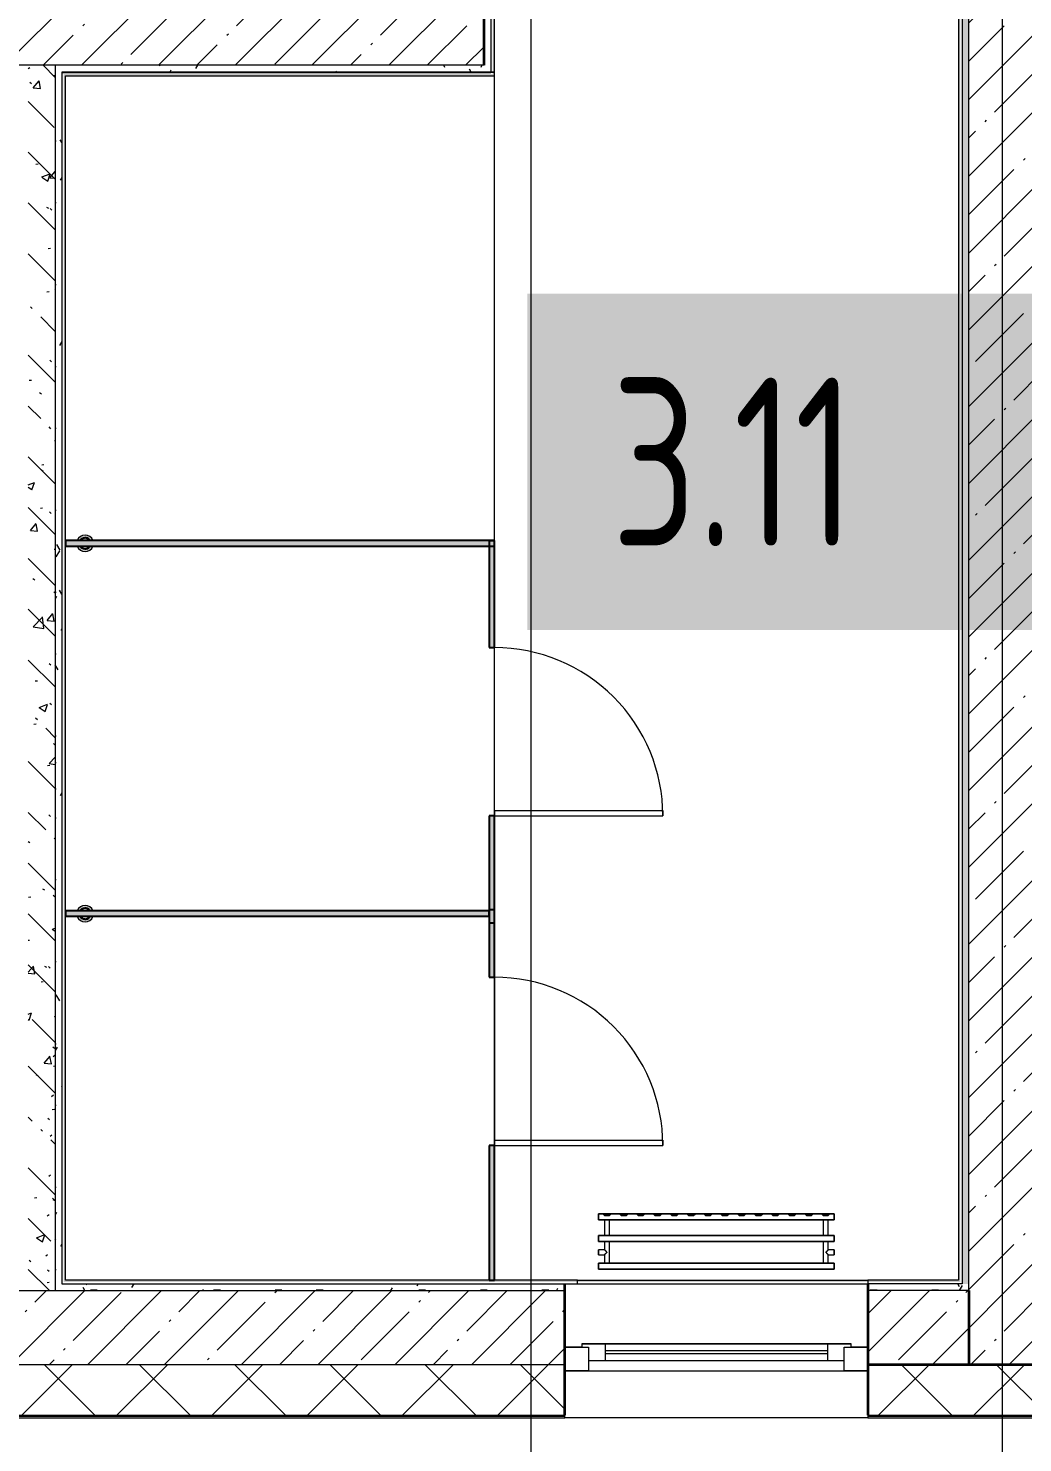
# Model space of a CAD drawing. Header units: millimetres. Extents: x 3914 to 443608, y -156176 to 78197.
# Drawn here: x 384486 to 387440, y -146308 to -142107 of the extents above; entities that cross this region are included whole.
import ezdxf

# ---------------------------------------------------------------- set-up
doc = ezdxf.new("R2010")
doc.units = ezdxf.units.MM
doc.layers.add('A-AREA-PATT-3', color=7, linetype='Continuous', lineweight=5, true_color=0xe6fae8, transparency=1)
for name, color, linetype, lineweight in [('A-DOOR-1', 7, 'Continuous', 5), ('A-FLOR', 7, 'Continuous', 9), ('A-GENM', 7, 'Continuous', 9), ('A-GENM-1', 7, 'Continuous', 25), ('A-GLAZ', 7, 'Continuous', 9), ('A-GLAZ-1', 7, 'Continuous', 5), ('A-WALL', 7, 'Continuous', 5), ('A-WALL-1', 7, 'Continuous', 35), ('I-WALL', 7, 'Continuous', 5), ('Оси', 7, 'Continuous', 9)]:
    doc.layers.add(name, color=color, linetype=linetype, lineweight=lineweight)
doc.layers.add('A-WALL-FNSH-1', color=9, linetype='Continuous', lineweight=5, true_color=0x808080)
doc.layers.add('M-EQPM-1', color=7, linetype='Continuous', lineweight=9, true_color=0xb2b2b2)
doc.styles.add('СПДС', font='ГОСТ тип А.ttf', dxfattribs={"width": 0.9})
pattern_1 = [(45, (315419.7, -145976.68), (-114.04925, 114.04925), []), (45, (315533.75, -145976.68), (-114.04925, 114.04925), [201.612, -40.322, 6.706, -33.617])]
pattern_2 = [(0, (315419.7, -145976.68), (243.84, 60.96), [20.117, -162.763, 20.117, -162.763, -975.36]), (0, (315419.7, -145976.68), (243.84, 60.96), [-365.76, 20.117, -345.643, 20.117, -162.763, -426.72]), (0, (315419.7, -145976.68), (243.84, 60.96), [-914.4, 20.117, -101.803, 20.117, -284.683]), (120, (315511.14, -145946.2), (-174.71291, 180.691634), [20.117, -162.763, 20.117, -162.763, -975.36]), (120, (315511.14, -145946.2), (-174.71291, 180.691634), [-365.76, 20.117, -345.643, 20.117, -162.763, -426.72]), (120, (315511.14, -145946.2), (-174.71291, 180.691634), [-914.4, 20.117, -101.803, 20.117, -284.683]), (240, (315541.62, -145824.28), (-69.12709, -241.651634), [20.117, -162.763, 20.117, -162.763, -975.36]), (240, (315541.62, -145824.28), (-69.12709, -241.651634), [-365.76, 20.117, -345.643, 20.117, -162.763, -426.72]), (240, (315541.62, -145824.28), (-69.12709, -241.651634), [-914.4, 20.117, -101.803, 20.117, -284.683])]

# ---------------------------------------------------------------- blocks, each defined once
blk = doc.blocks.new('120_Окно_СКБ_1Ст - 120_Окно_СКБ_1Ст 900х2500_h_-V538-Объем проектирования 3 этажа')
at = {"layer": 'A-GLAZ'}
for p, q in [((-450, -127), (-450, -57)), ((-450, -57), (-380, -57)), ((-380, -57), (-380, -127)), ((380, -127), (380, -57)), ((380, -57), (450, -57)), ((450, -57), (450, -127)), ((380, -87), (-380, -87)), ((-380, -87), (-380, -127)), ((-330, -137), (-330, -87)), ((330, -137), (330, -87)), ((380, -127), (380, -87)), ((-380, -127), (-450, -127)), ((-380, -127), (-400, -127)), ((-400, -127), (-400, -137)), ((-400, -137), (400, -137)), ((400, -137), (-400, -137)), ((450, -127), (380, -127)), ((400, -127), (380, -127)), ((400, -137), (400, -127))]:
    blk.add_line(p, q, dxfattribs=at)
at = {"layer": 'A-GLAZ-1'}
for p, q in [((450, -57), (-450, -57)), ((-330, -107), (330, -107)), ((330, -117), (-330, -117)), ((-450, -127), (-400, -127)), ((400, -127), (450, -127))]:
    blk.add_line(p, q, dxfattribs=at)
blk = doc.blocks.new('radiator_prado_classic_z_tip_30_po exemplyaru - Classic Z Тип 30-500-V668-Объем проектирования 3 этажа')
at = {"layer": 'M-EQPM-1'}
for p, q in [((0, 228), (0, 210)), ((700, 228), (0, 228)), ((0, 210), (0, 228)), ((0, 228), (12.5, 228)), ((12.5, 228), (37.5, 228)), ((37.5, 228), (12.5, 228)), ((12.5, 228), (37.5, 228)), ((12.5, 228), (17.5, 223)), ((12.5, 228), (17.5, 223)), ((32.5, 223), (17.5, 223)), ((17.5, 223), (32.5, 223)), ((32.5, 223), (37.5, 228)), ((37.5, 228), (32.5, 223)), ((37.5, 228), (62.5, 228)), ((62.5, 228), (87.5, 228)), ((87.5, 228), (62.5, 228)), ((62.5, 228), (87.5, 228)), ((62.5, 228), (67.5, 223)), ((62.5, 228), (67.5, 223)), ((82.5, 223), (67.5, 223)), ((67.5, 223), (82.5, 223)), ((82.5, 223), (87.5, 228)), ((87.5, 228), (82.5, 223)), ((87.5, 228), (112.5, 228)), ((112.5, 228), (137.5, 228)), ((137.5, 228), (112.5, 228)), ((112.5, 228), (137.5, 228)), ((112.5, 228), (117.5, 223)), ((112.5, 228), (117.5, 223)), ((132.5, 223), (117.5, 223)), ((117.5, 223), (132.5, 223)), ((132.5, 223), (137.5, 228)), ((137.5, 228), (132.5, 223)), ((137.5, 228), (162.5, 228)), ((162.5, 228), (187.5, 228)), ((187.5, 228), (162.5, 228)), ((162.5, 228), (187.5, 228)), ((162.5, 228), (167.5, 223)), ((162.5, 228), (167.5, 223)), ((182.5, 223), (167.5, 223)), ((167.5, 223), (182.5, 223)), ((182.5, 223), (187.5, 228)), ((187.5, 228), (182.5, 223)), ((187.5, 228), (212.5, 228)), ((212.5, 228), (237.5, 228)), ((237.5, 228), (212.5, 228)), ((212.5, 228), (237.5, 228)), ((212.5, 228), (217.5, 223)), ((212.5, 228), (217.5, 223)), ((232.5, 223), (217.5, 223)), ((217.5, 223), (232.5, 223)), ((232.5, 223), (237.5, 228)), ((237.5, 228), (232.5, 223)), ((237.5, 228), (262.5, 228)), ((262.5, 228), (287.5, 228)), ((287.5, 228), (262.5, 228)), ((262.5, 228), (287.5, 228)), ((262.5, 228), (267.5, 223)), ((262.5, 228), (267.5, 223)), ((282.5, 223), (267.5, 223)), ((267.5, 223), (282.5, 223)), ((282.5, 223), (287.5, 228)), ((287.5, 228), (282.5, 223)), ((287.5, 228), (312.5, 228)), ((312.5, 228), (337.5, 228)), ((337.5, 228), (312.5, 228)), ((312.5, 228), (337.5, 228)), ((312.5, 228), (317.5, 223)), ((312.5, 228), (317.5, 223)), ((332.5, 223), (317.5, 223)), ((317.5, 223), (332.5, 223)), ((332.5, 223), (337.5, 228)), ((337.5, 228), (332.5, 223)), ((337.5, 228), (362.5, 228)), ((362.5, 228), (387.5, 228)), ((387.5, 228), (362.5, 228)), ((362.5, 228), (387.5, 228)), ((362.5, 228), (367.5, 223)), ((362.5, 228), (367.5, 223)), ((382.5, 223), (367.5, 223)), ((367.5, 223), (382.5, 223)), ((382.5, 223), (387.5, 228)), ((387.5, 228), (382.5, 223)), ((387.5, 228), (412.5, 228)), ((412.5, 228), (437.5, 228)), ((437.5, 228), (412.5, 228)), ((412.5, 228), (437.5, 228)), ((412.5, 228), (417.5, 223)), ((412.5, 228), (417.5, 223)), ((432.5, 223), (417.5, 223)), ((417.5, 223), (432.5, 223)), ((432.5, 223), (437.5, 228)), ((437.5, 228), (432.5, 223)), ((437.5, 228), (462.5, 228)), ((462.5, 228), (487.5, 228)), ((487.5, 228), (462.5, 228)), ((462.5, 228), (487.5, 228)), ((462.5, 228), (467.5, 223)), ((462.5, 228), (467.5, 223)), ((482.5, 223), (467.5, 223)), ((467.5, 223), (482.5, 223)), ((482.5, 223), (487.5, 228)), ((487.5, 228), (482.5, 223)), ((487.5, 228), (512.5, 228)), ((512.5, 228), (537.5, 228)), ((537.5, 228), (512.5, 228)), ((512.5, 228), (537.5, 228)), ((512.5, 228), (517.5, 223)), ((512.5, 228), (517.5, 223)), ((532.5, 223), (517.5, 223)), ((517.5, 223), (532.5, 223)), ((532.5, 223), (537.5, 228)), ((537.5, 228), (532.5, 223)), ((537.5, 228), (562.5, 228)), ((562.5, 228), (587.5, 228)), ((587.5, 228), (562.5, 228)), ((562.5, 228), (587.5, 228)), ((562.5, 228), (567.5, 223)), ((562.5, 228), (567.5, 223)), ((582.5, 223), (567.5, 223)), ((567.5, 223), (582.5, 223)), ((582.5, 223), (587.5, 228)), ((587.5, 228), (582.5, 223)), ((587.5, 228), (612.5, 228)), ((612.5, 228), (637.5, 228)), ((637.5, 228), (612.5, 228)), ((612.5, 228), (637.5, 228)), ((612.5, 228), (617.5, 223)), ((617.5, 223), (612.5, 228)), ((632.5, 223), (617.5, 223)), ((617.5, 223), (632.5, 223)), ((632.5, 223), (637.5, 228)), ((637.5, 228), (632.5, 223)), ((637.5, 228), (662.5, 228)), ((687.5, 228), (662.5, 228)), ((662.5, 228), (687.5, 228)), ((662.5, 228), (667.5, 223)), ((662.5, 228), (667.5, 223)), ((663.5, 228), (687.5, 228)), ((682.5, 223), (667.5, 223)), ((667.5, 223), (682.5, 223)), ((682.5, 223), (687.5, 228)), ((687.5, 228), (682.5, 223)), ((687.5, 228), (700, 228)), ((700, 210), (700, 228)), ((700, 228), (700, 210)), ((0, 210), (700, 210)), ((17.8, 210), (0, 210)), ((17.5, 210), (17.5, 164)), ((17.5, 210), (17.5, 164)), ((17.8, 210), (17.5, 210)), ((17.5, 210), (17.8, 210)), ((17.8, 210), (17.5, 210)), ((17.5, 210), (17.8, 210)), ((25, 210), (17.8, 210)), ((17.8, 210), (32.2, 210)), ((32.2, 210), (17.8, 210)), ((17.8, 210), (18.5, 210)), ((18.5, 210), (19.7, 210)), ((19.7, 210), (21.2, 210)), ((21.2, 210), (23.1, 210)), ((23.1, 210), (25, 210)), ((26.9, 210), (25, 210)), ((25, 210), (26.9, 210)), ((28.7, 210), (26.9, 210)), ((26.9, 210), (28.7, 210)), ((32.2, 210), (28.7, 210)), ((28.7, 210), (30.3, 210)), ((30.3, 210), (31.5, 210)), ((31.5, 210), (32.2, 210)), ((32.5, 210), (32.2, 210)), ((32.2, 210), (32.5, 210)), ((32.5, 210), (32.2, 210)), ((32.2, 210), (32.5, 210)), ((667.8, 210), (32.2, 210)), ((32.5, 164), (32.5, 210)), ((32.5, 164), (32.5, 210)), ((667.5, 210), (667.5, 164)), ((667.5, 210), (667.5, 164)), ((667.8, 210), (667.5, 210)), ((667.5, 210), (667.8, 210)), ((667.8, 210), (667.5, 210)), ((667.5, 210), (667.8, 210)), ((682.2, 210), (667.8, 210)), ((667.8, 210), (675, 210)), ((668.5, 210), (667.8, 210)), ((667.8, 210), (682.2, 210)), ((671.2, 210), (668.5, 210)), ((675, 210), (671.2, 210)), ((675, 210), (682.5, 210)), ((678.7, 210), (675, 210)), ((680.3, 210), (678.7, 210)), ((681.5, 210), (680.3, 210)), ((682.2, 210), (681.5, 210)), ((682.5, 210), (682.2, 210)), ((682.5, 210), (682.2, 210)), ((682.2, 210), (682.5, 210)), ((700, 210), (682.2, 210)), ((682.5, 164), (682.5, 210)), ((682.5, 164), (682.5, 210)), ((700, 164), (0, 164)), ((0, 164), (0, 146)), ((0, 146), (0, 164)), ((0, 164), (17.8, 164)), ((0, 146), (700, 146)), ((18.5, 146), (0, 146)), ((17.8, 164), (17.5, 164)), ((17.5, 164), (17.8, 164)), ((17.8, 164), (17.5, 164)), ((17.5, 164), (26.9, 164)), ((17.5, 146), (17.5, 121.5)), ((17.5, 146), (17.5, 121.5)), ((17.5, 146), (18.5, 146)), ((18.5, 146), (17.5, 146)), ((17.5, 146), (17.8, 146)), ((25, 146), (17.5, 146)), ((18.5, 164), (17.8, 164)), ((17.8, 164), (32.2, 164)), ((32.2, 164), (17.8, 164)), ((17.8, 146), (18.5, 146)), ((21.2, 164), (18.5, 164)), ((18.5, 146), (19.7, 146)), ((32.2, 146), (18.5, 146)), ((18.5, 146), (32.2, 146)), ((19.7, 146), (23.1, 146)), ((32.2, 164), (21.2, 164)), ((23.1, 146), (26.9, 146)), ((32.5, 146), (25, 146)), ((26.9, 164), (32.5, 164)), ((26.9, 146), (28.7, 146)), ((28.7, 146), (31.5, 146)), ((31.5, 146), (32.2, 146)), ((32.5, 164), (32.2, 164)), ((32.2, 164), (32.5, 164)), ((32.5, 164), (32.2, 164)), ((32.2, 164), (667.8, 164)), ((32.2, 146), (32.5, 146)), ((32.5, 146), (32.2, 146)), ((32.2, 146), (32.5, 146)), ((667.8, 146), (32.2, 146)), ((32.5, 82), (32.5, 146)), ((32.5, 82), (32.5, 146)), ((667.8, 164), (667.5, 164)), ((667.5, 164), (680.3, 164)), ((667.8, 164), (667.5, 164)), ((667.5, 164), (667.8, 164)), ((667.5, 146), (667.5, 82)), ((667.5, 146), (667.5, 82)), ((667.5, 146), (667.8, 146)), ((680.3, 146), (667.5, 146)), ((667.5, 146), (667.8, 146)), ((667.8, 146), (667.5, 146)), ((682.2, 164), (667.8, 164)), ((671.2, 164), (667.8, 164)), ((667.8, 164), (682.2, 164)), ((667.8, 146), (681.5, 146)), ((667.8, 146), (668.5, 146)), ((681.5, 146), (667.8, 146)), ((668.5, 146), (669.7, 146)), ((669.7, 146), (673.1, 146)), ((675, 164), (671.2, 164)), ((673.1, 146), (675, 146)), ((678.7, 164), (675, 164)), ((675, 146), (676.9, 146)), ((676.9, 146), (678.7, 146)), ((681.5, 164), (678.7, 164)), ((678.7, 146), (681.5, 146)), ((680.3, 164), (682.2, 164)), ((682.5, 146), (680.3, 146)), ((682.2, 164), (681.5, 164)), ((681.5, 146), (682.5, 146)), ((681.5, 146), (682.2, 146)), ((682.5, 146), (681.5, 146)), ((700, 146), (681.5, 146)), ((682.5, 164), (682.2, 164)), ((682.2, 164), (682.5, 164)), ((682.5, 164), (682.2, 164)), ((682.2, 164), (682.5, 164)), ((682.2, 164), (700, 164)), ((682.2, 146), (682.5, 146)), ((682.5, 121.5), (682.5, 146)), ((682.5, 121.5), (682.5, 146)), ((700, 146), (700, 164)), ((700, 164), (700, 146)), ((17.5, 121.5), (0, 121.5)), ((17.5, 121.5), (0, 121.5)), ((0, 121.5), (0, 120.5)), ((0, 106.5), (0, 121.5)), ((0, 120.5), (0, 119.3)), ((0, 120.5), (0, 119.3)), ((0, 115.9), (0, 120.5)), ((0, 120.5), (0, 120.5)), ((0, 119.3), (0, 117.7)), ((0, 119.3), (0, 117.7)), ((0, 117.7), (0, 114)), ((0, 117.7), (0, 115.9)), ((0, 115.9), (0, 114)), ((0, 114), (0, 115.9)), ((0, 114), (0, 112.1)), ((0, 114), (0, 110.2)), ((0, 107.5), (0, 114)), ((0, 112.1), (0, 110.2)), ((0, 110.2), (0, 108.7)), ((0, 110.2), (0, 108.7)), ((0, 108.7), (0, 107.5)), ((0, 108.7), (0, 107.5)), ((0, 107.5), (0, 106.5)), ((0, 107.5), (0, 107.5)), ((0, 106.5), (17.5, 106.5)), ((0, 106.5), (17.5, 106.5)), ((17.5, 106.5), (17.5, 82)), ((17.5, 106.5), (17.5, 82)), ((700, 121.5), (682.5, 121.5)), ((700, 121.5), (682.5, 121.5)), ((682.5, 82), (682.5, 106.5)), ((682.5, 106.5), (700, 106.5)), ((682.5, 82), (682.5, 106.5)), ((682.5, 106.5), (700, 106.5)), ((700, 121.5), (700, 106.5)), ((700, 120.5), (700, 121.5)), ((700, 121.5), (700, 120.5)), ((700, 120.5), (700, 121.5)), ((700, 107.5), (700, 120.5)), ((700, 120.5), (700, 112.1)), ((700, 107.5), (700, 120.5)), ((700, 112.1), (700, 107.5)), ((700, 106.5), (700, 107.5)), ((700, 107.5), (700, 106.5)), ((700, 106.5), (700, 107.5)), ((700, 82), (0, 82)), ((0, 82), (0, 64)), ((0, 64), (0, 82)), ((0, 82), (18.5, 82)), ((700, 64), (0, 64)), ((0, 64), (700, 64)), ((18.5, 82), (17.5, 82)), ((17.5, 82), (18.5, 82)), ((18.5, 82), (17.5, 82)), ((17.5, 82), (23.1, 82)), ((21.2, 82), (18.5, 82)), ((18.5, 82), (32.2, 82)), ((32.2, 82), (18.5, 82)), ((23.1, 82), (21.2, 82)), ((26.9, 82), (23.1, 82)), ((23.1, 82), (26.9, 82)), ((32.2, 82), (26.9, 82)), ((26.9, 82), (30.3, 82)), ((30.3, 82), (32.5, 82)), ((32.5, 82), (32.2, 82)), ((32.2, 82), (32.5, 82)), ((32.5, 82), (32.2, 82)), ((32.2, 82), (667.8, 82)), ((667.8, 82), (667.5, 82)), ((667.5, 82), (667.8, 82)), ((667.8, 82), (667.5, 82)), ((667.5, 82), (667.8, 82)), ((681.5, 82), (667.8, 82)), ((667.8, 82), (682.2, 82)), ((669.7, 82), (667.8, 82)), ((667.8, 82), (681.5, 82)), ((671.2, 82), (669.7, 82)), ((675, 82), (671.2, 82)), ((676.9, 82), (675, 82)), ((678.7, 82), (676.9, 82)), ((681.5, 82), (678.7, 82)), ((682.5, 82), (681.5, 82)), ((682.5, 82), (681.5, 82)), ((681.5, 82), (682.5, 82)), ((681.5, 82), (700, 82)), ((682.2, 82), (682.5, 82)), ((700, 64), (700, 82)), ((700, 82), (700, 64))]:
    blk.add_line(p, q, dxfattribs=at)
for points, knots in [([(18.5, 120.5), (18.4, 120.6), (18.3, 120.7), (18.1, 120.9), (17.9, 121.1), (17.8, 121.2), (17.7, 121.3), (17.5, 121.5), (17.5, 121.5), (17.5, 121.5)], [0.7142857, 0.7142857, 0.7142857, 0.7142857, 0.75, 0.7857143, 0.8214286, 0.8571429, 0.8928571, 0.9285714, 1, 1, 1, 1]), ([(17.5, 121.5), (17.5, 121.5), (17.5, 121.5), (17.7, 121.3), (17.8, 121.2), (17.9, 121.1), (18.1, 120.9), (18.3, 120.7), (18.4, 120.6), (18.5, 120.5)], [0, 0, 0, 0, 0.0714286, 0.1071429, 0.1428571, 0.1785714, 0.2142857, 0.25, 0.2857143, 0.2857143, 0.2857143, 0.2857143]), ([(17.5, 121.5), (17.5, 121.5), (17.5, 121.5), (17.7, 121.3), (17.8, 121.2), (17.9, 121.1), (18.1, 120.9), (18.3, 120.7), (18.4, 120.6), (18.5, 120.5)], [0, 0, 0, 0, 0.0714286, 0.1071429, 0.1428571, 0.1785714, 0.2142857, 0.25, 0.2857143, 0.2857143, 0.2857143, 0.2857143]), ([(25, 114), (24.5, 114.5), (23.6, 115.4), (22.4, 116.6), (21.6, 117.4), (21.1, 117.9), (20.8, 118.2), (20.5, 118.5), (20.2, 118.8), (19.8, 119.1), (19.6, 119.4), (19.3, 119.7), (19, 120), (18.7, 120.3), (18.5, 120.5), (18.3, 120.7), (18.1, 120.9), (17.9, 121.1), (17.8, 121.2), (17.7, 121.3), (17.5, 121.5), (17.5, 121.5), (17.5, 121.5)], [0, 0, 0, 0, 0.142857, 0.285714, 0.357143, 0.392857, 0.428571, 0.464286, 0.5, 0.535714, 0.571429, 0.607143, 0.642857, 0.678571, 0.714286, 0.75, 0.785714, 0.821429, 0.857143, 0.892857, 0.928571, 1, 1, 1, 1]), ([(17.5, 106.5), (17.5, 106.5), (17.5, 106.5), (17.7, 106.7), (17.8, 106.8), (17.9, 106.9), (18.1, 107.1), (18.3, 107.3), (18.5, 107.5), (18.7, 107.7), (19, 108), (19.3, 108.3), (19.6, 108.6), (19.8, 108.9), (20.3, 109.3), (20.7, 109.7), (21.1, 110.1), (21.6, 110.6), (22.4, 111.4), (23.6, 112.6), (24.5, 113.5), (25, 114)], [0, 0, 0, 0, 0.071429, 0.107143, 0.142857, 0.178571, 0.214286, 0.25, 0.285714, 0.321429, 0.357143, 0.392857, 0.428571, 0.464286, 0.5, 0.571429, 0.607143, 0.642857, 0.714286, 0.857143, 1, 1, 1, 1]), ([(17.5, 106.5), (17.5, 106.5), (17.5, 106.5), (17.7, 106.7), (17.8, 106.8), (17.9, 106.9), (18.1, 107.1), (18.3, 107.3), (18.4, 107.4), (18.5, 107.5)], [0, 0, 0, 0, 0.0714286, 0.1071429, 0.1428571, 0.1785714, 0.2142857, 0.25, 0.2857143, 0.2857143, 0.2857143, 0.2857143]), ([(18.5, 107.5), (18.4, 107.4), (18.3, 107.3), (18.1, 107.1), (17.9, 106.9), (17.8, 106.8), (17.7, 106.7), (17.5, 106.5), (17.5, 106.5), (17.5, 106.5)], [0.7142857, 0.7142857, 0.7142857, 0.7142857, 0.75, 0.7857143, 0.8214286, 0.8571429, 0.8928571, 0.9285714, 1, 1, 1, 1]), ([(18.5, 107.5), (18.4, 107.4), (18.3, 107.3), (18.1, 107.1), (17.9, 106.9), (17.8, 106.8), (17.7, 106.7), (17.5, 106.5), (17.5, 106.5), (17.5, 106.5)], [0.7142857, 0.7142857, 0.7142857, 0.7142857, 0.75, 0.7857143, 0.8214286, 0.8571429, 0.8928571, 0.9285714, 1, 1, 1, 1]), ([(19.6, 119.4), (19.7, 119.3), (19.9, 119.2), (20.3, 118.7), (20.7, 118.3), (21.1, 117.9), (21.6, 117.4), (21.9, 117.1), (22.1, 116.9)], [0.4285714, 0.4285714, 0.4285714, 0.4285714, 0.4642857, 0.5, 0.5714286, 0.6071429, 0.6428571, 0.7142857, 0.7142857, 0.7142857, 0.7142857]), ([(19.6, 119.4), (19.7, 119.3), (19.8, 119.1), (20.3, 118.7), (20.7, 118.3), (21.1, 117.9), (21.6, 117.4), (21.9, 117.1), (22.1, 116.9)], [0.4285714, 0.4285714, 0.4285714, 0.4285714, 0.4642857, 0.5, 0.5714286, 0.6071429, 0.6428571, 0.7142857, 0.7142857, 0.7142857, 0.7142857]), ([(19.6, 108.6), (19.7, 108.7), (19.9, 108.8), (20.3, 109.3), (20.7, 109.7), (21.1, 110.1), (21.6, 110.6), (21.9, 110.9), (22.1, 111.1)], [0.4285714, 0.4285714, 0.4285714, 0.4285714, 0.4642857, 0.5, 0.5714286, 0.6071429, 0.6428571, 0.7142857, 0.7142857, 0.7142857, 0.7142857]), ([(22.1, 111.1), (21.9, 110.9), (21.6, 110.6), (21.1, 110.1), (20.8, 109.8), (20.5, 109.5), (20.2, 109.2), (19.9, 108.8), (19.7, 108.7), (19.6, 108.6)], [0.2857143, 0.2857143, 0.2857143, 0.2857143, 0.3571429, 0.3928571, 0.4285714, 0.4642857, 0.5, 0.5357143, 0.5714286, 0.5714286, 0.5714286, 0.5714286]), ([(22.1, 111.1), (21.9, 110.9), (21.6, 110.6), (21.1, 110.1), (20.8, 109.8), (20.5, 109.5), (20.2, 109.2), (19.8, 108.9), (19.7, 108.7), (19.6, 108.6)], [0.2857143, 0.2857143, 0.2857143, 0.2857143, 0.3571429, 0.3928571, 0.4285714, 0.4642857, 0.5, 0.5357143, 0.5714286, 0.5714286, 0.5714286, 0.5714286]), ([(22.1, 116.9), (21.9, 117.1), (21.6, 117.4), (21.1, 117.9), (20.9, 118.1), (20.8, 118.2)], [0.2857143, 0.2857143, 0.2857143, 0.2857143, 0.3571429, 0.3928571, 0.4285714, 0.4285714, 0.4285714, 0.4285714]), ([(675, 114), (675.5, 114.5), (676.4, 115.4), (677.6, 116.6), (678.4, 117.4), (678.9, 117.9), (679.2, 118.2), (679.5, 118.5), (679.8, 118.8), (680.1, 119.2), (680.4, 119.4), (680.7, 119.7), (681, 120), (681.3, 120.3), (681.5, 120.5), (681.7, 120.7), (681.9, 120.9), (682.1, 121.1), (682.2, 121.2), (682.3, 121.3), (682.5, 121.5), (682.5, 121.5), (682.5, 121.5)], [0, 0, 0, 0, 0.142857, 0.285714, 0.357143, 0.392857, 0.428571, 0.464286, 0.5, 0.535714, 0.571429, 0.607143, 0.642857, 0.678571, 0.714286, 0.75, 0.785714, 0.821429, 0.857143, 0.892857, 0.928571, 1, 1, 1, 1]), ([(682.5, 106.5), (682.5, 106.5), (682.5, 106.5), (682.3, 106.7), (682.2, 106.8), (682.1, 106.9), (681.9, 107.1), (681.7, 107.3), (681.5, 107.5), (681.3, 107.7), (681, 108), (680.7, 108.3), (680.4, 108.6), (680.1, 108.8), (679.7, 109.3), (679.3, 109.7), (678.9, 110.1), (678.4, 110.6), (677.6, 111.4), (676.4, 112.6), (675.5, 113.5), (675, 114)], [0, 0, 0, 0, 0.071429, 0.107143, 0.142857, 0.178571, 0.214286, 0.25, 0.285714, 0.321429, 0.357143, 0.392857, 0.428571, 0.464286, 0.5, 0.571429, 0.607143, 0.642857, 0.714286, 0.857143, 1, 1, 1, 1]), ([(680.4, 119.4), (680.3, 119.3), (680.1, 119.2), (679.7, 118.7), (679.3, 118.3), (678.9, 117.9), (678.4, 117.4), (678.1, 117.1), (677.9, 116.9)], [0.4285714, 0.4285714, 0.4285714, 0.4285714, 0.4642857, 0.5, 0.5714286, 0.6071429, 0.6428571, 0.7142857, 0.7142857, 0.7142857, 0.7142857]), ([(680.4, 119.4), (680.3, 119.3), (680.1, 119.2), (679.7, 118.7), (679.3, 118.3), (678.9, 117.9), (678.4, 117.4), (678.1, 117.1), (677.9, 116.9)], [0.4285714, 0.4285714, 0.4285714, 0.4285714, 0.4642857, 0.5, 0.5714286, 0.6071429, 0.6428571, 0.7142857, 0.7142857, 0.7142857, 0.7142857]), ([(677.9, 116.9), (678.1, 117.1), (678.4, 117.4), (678.9, 117.9), (679.2, 118.2), (679.5, 118.5), (679.8, 118.8), (680.1, 119.2), (680.3, 119.3), (680.4, 119.4)], [0.2857143, 0.2857143, 0.2857143, 0.2857143, 0.3571429, 0.3928571, 0.4285714, 0.4642857, 0.5, 0.5357143, 0.5714286, 0.5714286, 0.5714286, 0.5714286]), ([(677.9, 111.1), (678.1, 110.9), (678.4, 110.6), (678.9, 110.1), (679.2, 109.8), (679.5, 109.5), (679.8, 109.2), (680.1, 108.8), (680.3, 108.7), (680.4, 108.6)], [0.2857143, 0.2857143, 0.2857143, 0.2857143, 0.3571429, 0.3928571, 0.4285714, 0.4642857, 0.5, 0.5357143, 0.5714286, 0.5714286, 0.5714286, 0.5714286]), ([(677.9, 111.1), (678.1, 110.9), (678.4, 110.6), (678.9, 110.1), (679.2, 109.8), (679.5, 109.5), (679.8, 109.2), (680.1, 108.8), (680.3, 108.7), (680.4, 108.6)], [0.2857143, 0.2857143, 0.2857143, 0.2857143, 0.3571429, 0.3928571, 0.4285714, 0.4642857, 0.5, 0.5357143, 0.5714286, 0.5714286, 0.5714286, 0.5714286]), ([(680.4, 108.6), (680.3, 108.7), (680.1, 108.8), (679.7, 109.3), (679.3, 109.7), (678.9, 110.1), (678.4, 110.6), (678.1, 110.9), (677.9, 111.1)], [0.4285714, 0.4285714, 0.4285714, 0.4285714, 0.4642857, 0.5, 0.5714286, 0.6071429, 0.6428571, 0.7142857, 0.7142857, 0.7142857, 0.7142857]), ([(682.5, 121.5), (682.5, 121.5), (682.5, 121.5), (682.3, 121.3), (682.2, 121.2), (682.1, 121.1), (681.9, 120.9), (681.7, 120.7), (681.6, 120.6), (681.5, 120.5)], [0, 0, 0, 0, 0.0714286, 0.1071429, 0.1428571, 0.1785714, 0.2142857, 0.25, 0.2857143, 0.2857143, 0.2857143, 0.2857143]), ([(682.5, 121.5), (682.5, 121.5), (682.5, 121.5), (682.3, 121.3), (682.2, 121.2), (682.1, 121.1), (681.9, 120.9), (681.7, 120.7), (681.6, 120.6), (681.5, 120.5)], [0, 0, 0, 0, 0.0714286, 0.1071429, 0.1428571, 0.1785714, 0.2142857, 0.25, 0.2857143, 0.2857143, 0.2857143, 0.2857143]), ([(681.5, 120.5), (681.6, 120.6), (681.7, 120.7), (681.9, 120.9), (682.1, 121.1), (682.2, 121.2), (682.3, 121.3), (682.5, 121.5), (682.5, 121.5), (682.5, 121.5)], [0.7142857, 0.7142857, 0.7142857, 0.7142857, 0.75, 0.7857143, 0.8214286, 0.8571429, 0.8928571, 0.9285714, 1, 1, 1, 1]), ([(681.5, 107.5), (681.6, 107.4), (681.7, 107.3), (681.9, 107.1), (682.1, 106.9), (682.2, 106.8), (682.3, 106.7), (682.5, 106.5), (682.5, 106.5), (682.5, 106.5)], [0.7142857, 0.7142857, 0.7142857, 0.7142857, 0.75, 0.7857143, 0.8214286, 0.8571429, 0.8928571, 0.9285714, 1, 1, 1, 1]), ([(681.5, 107.5), (681.6, 107.4), (681.7, 107.3), (681.9, 107.1), (682.1, 106.9), (682.2, 106.8), (682.3, 106.7), (682.5, 106.5), (682.5, 106.5), (682.5, 106.5)], [0.7142857, 0.7142857, 0.7142857, 0.7142857, 0.75, 0.7857143, 0.8214286, 0.8571429, 0.8928571, 0.9285714, 1, 1, 1, 1]), ([(682.5, 106.5), (682.5, 106.5), (682.5, 106.5), (682.3, 106.7), (682.2, 106.8), (682.1, 106.9), (681.9, 107.1), (681.7, 107.3), (681.6, 107.4), (681.5, 107.5)], [0, 0, 0, 0, 0.0714286, 0.1071429, 0.1428571, 0.1785714, 0.2142857, 0.25, 0.2857143, 0.2857143, 0.2857143, 0.2857143])]:
    blk.add_open_spline(points, degree=3, knots=knots, dxfattribs=at)
for points in [[(19.6, 119.4), (19.5, 119.5), (19.3, 119.7), (19, 120), (18.7, 120.3), (18.6, 120.4), (18.5, 120.5)], [(18.5, 120.5), (18.6, 120.4), (18.7, 120.3), (19, 120), (19.3, 119.7), (19.5, 119.5), (19.6, 119.4)], [(18.5, 120.5), (18.6, 120.4), (18.7, 120.3), (19, 120), (19.3, 119.7), (19.5, 119.5), (19.6, 119.4)], [(18.5, 107.5), (18.6, 107.6), (18.7, 107.7), (19, 108), (19.3, 108.3), (19.5, 108.5), (19.6, 108.6)], [(19.6, 108.6), (19.5, 108.5), (19.3, 108.3), (19, 108), (18.7, 107.7), (18.6, 107.6), (18.5, 107.5)], [(19.6, 108.6), (19.5, 108.5), (19.3, 108.3), (19, 108), (18.7, 107.7), (18.6, 107.6), (18.5, 107.5)], [(20.8, 118.2), (20.7, 118.3), (20.5, 118.5), (20.2, 118.8), (19.9, 119.2), (19.7, 119.3), (19.6, 119.4)], [(25, 114), (24.5, 114.5), (23.6, 115.4), (22.6, 116.4), (22.1, 116.9)], [(22.1, 116.9), (22.6, 116.4), (23.6, 115.4), (24.5, 114.5), (25, 114)], [(22.1, 116.9), (22.6, 116.4), (23.1, 115.9), (23.6, 115.4)], [(22.1, 111.1), (22.6, 111.6), (23.6, 112.6), (24.5, 113.5), (25, 114)], [(25, 114), (24.5, 113.5), (23.6, 112.6), (22.6, 111.6), (22.1, 111.1)], [(23.6, 112.6), (23.1, 112.1), (22.6, 111.6), (22.1, 111.1)], [(23.6, 115.4), (24, 115), (24.5, 114.5), (25, 114)], [(25, 114), (24.5, 113.5), (24, 113), (23.6, 112.6)], [(677.9, 116.9), (677.4, 116.4), (676.4, 115.4), (675.5, 114.5), (675, 114)], [(677.9, 116.9), (677.4, 116.4), (676.4, 115.4), (675.5, 114.5), (675, 114)], [(675, 114), (675.5, 114.5), (676.4, 115.4), (677.4, 116.4), (677.9, 116.9)], [(675, 114), (675.5, 113.5), (676, 113), (676.4, 112.6)], [(675, 114), (675.5, 113.5), (676.4, 112.6), (677.4, 111.6), (677.9, 111.1)], [(677.9, 111.1), (677.4, 111.6), (676.4, 112.6), (675.5, 113.5), (675, 114)], [(676.4, 112.6), (676.9, 112.1), (677.4, 111.6), (677.9, 111.1)], [(681.5, 120.5), (681.4, 120.4), (681.3, 120.3), (681, 120), (680.7, 119.7), (680.5, 119.5), (680.4, 119.4)], [(681.5, 120.5), (681.4, 120.4), (681.3, 120.3), (681, 120), (680.7, 119.7), (680.5, 119.5), (680.4, 119.4)], [(680.4, 119.4), (680.5, 119.5), (680.7, 119.7), (681, 120), (681.3, 120.3), (681.4, 120.4), (681.5, 120.5)], [(680.4, 108.6), (680.5, 108.5), (680.7, 108.3), (681, 108), (681.3, 107.7), (681.4, 107.6), (681.5, 107.5)], [(680.4, 108.6), (680.5, 108.5), (680.7, 108.3), (681, 108), (681.3, 107.7), (681.4, 107.6), (681.5, 107.5)], [(681.5, 107.5), (681.4, 107.6), (681.3, 107.7), (681, 108), (680.7, 108.3), (680.5, 108.5), (680.4, 108.6)]]:
    blk.add_open_spline(points, degree=3, dxfattribs=at)
blk = doc.blocks.new('131_Сантехническая перегородка_Дверь - СД-1-29846662-Объем проектирования 3 этажа')
at = {"layer": 'A-GENM'}
for points in [[(0, -8), (317.3, -8), (317.3, 8), (0, 8)], [(817.3, -8), (1119.2, -7.8), (1119.2, 8), (817.3, 8), (817.3, -7.8)]]:
    blk.add_hatch(color=256, dxfattribs=at).paths.add_polyline_path(points)
at = {"layer": 'A-DOOR-1'}
for p, q in [((333.3, -8), (317.3, -8)), ((317.3, -8), (317.3, -508)), ((333.3, -8), (333.3, -508)), ((333.3, -508), (317.3, -508))]:
    blk.add_line(p, q, dxfattribs=at)
blk.add_arc((317.3, -8), 500, 270, 0, dxfattribs=at)
at = {"layer": 'A-GENM-1'}
for p, q in [((317.3, 8), (0, 8)), ((0, 8), (0, -8)), ((317.3, -8), (317.3, 8)), ((1134.7, 8), (817.3, 8)), ((817.3, 8), (817.3, -8)), ((1134.7, -8), (1134.7, 8)), ((0, -8), (317.3, -8)), ((817.3, -8), (1134.7, -8))]:
    blk.add_line(p, q, dxfattribs=at)
blk = doc.blocks.new('131_Сантехническая перегородка_Дверь_сдвиг_ - СД-1-30819161-Объем проектирования 3 этажа')
at = {"layer": 'A-GENM'}
for points in [[(0, 8), (0, -8), (400, -8), (400, 8), (119.6, 8)], [(900, -8), (1061.8, -8), (1061.8, 8), (900, 8)]]:
    blk.add_hatch(color=256, dxfattribs=at).paths.add_polyline_path(points)
at = {"layer": 'A-DOOR-1'}
for p, q in [((416, -8), (400, -8)), ((400, -8), (400, -508)), ((416, -8), (416, -508)), ((416, -508), (400, -508))]:
    blk.add_line(p, q, dxfattribs=at)
blk.add_arc((400, -8), 500, 270, 0, dxfattribs=at)
at = {"layer": 'A-GENM-1'}
for p, q in [((400, 8), (0, 8)), ((0, 8), (0, -8)), ((400, -8), (400, 8)), ((1100, 8), (900, 8)), ((900, 8), (900, -8)), ((1100, -8), (1100, 8)), ((0, -8), (400, -8)), ((900, -8), (1100, -8))]:
    blk.add_line(p, q, dxfattribs=at)
blk = doc.blocks.new('131_Сантехническая перегородка - СП-4-30850764-Объем проектирования 3 этажа')
at = {"layer": 'A-GENM'}
blk.add_hatch(color=256, dxfattribs=at).paths.add_polyline_path([(1215, -8), (1330, -8), (1330, 8), (56.1, 8), (56.1, -8), (517.2, -8)])
at = {"layer": 'A-GENM', "flags": 128}
for points in [[(126.7, 8), (126.3, 8.5), (126, 9), (125.6, 9.5), (125.2, 9.9), (124.8, 10.4), (124.4, 10.8), (123.9, 11.2), (123.5, 11.6), (123, 12), (122.5, 12.3), (122, 12.7), (121.5, 13), (121, 13.3), (120.5, 13.6), (119.9, 13.8), (119.4, 14), (118.8, 14.3), (118.2, 14.4), (117.6, 14.6), (117, 14.7), (116.5, 14.9), (115.9, 14.9), (115.3, 15), (114.7, 15.1), (114.1, 15.1), (113.5, 15.1), (112.8, 15), (112.2, 15), (111.7, 14.9), (111.1, 14.8), (110.5, 14.7), (109.9, 14.5), (109.3, 14.4), (108.7, 14.2), (108.2, 13.9), (107.6, 13.7), (107.1, 13.4), (106.5, 13.2), (106, 12.9), (105.5, 12.5), (105, 12.2), (104.5, 11.8), (104.1, 11.4), (103.6, 11), (103.2, 10.6), (102.8, 10.2), (102.4, 9.7), (102, 9.3), (101.6, 8.8), (101.3, 8.3), (101.1, 8)], [(101.1, -8), (101.4, -8.5), (101.8, -9), (102.2, -9.5), (102.6, -9.9), (103, -10.4), (103.4, -10.8), (103.8, -11.2), (104.3, -11.6), (104.7, -12), (105.2, -12.3), (105.7, -12.7), (106.2, -13), (106.8, -13.3), (107.3, -13.6), (107.9, -13.8), (108.4, -14), (109, -14.3), (109.6, -14.4), (110.1, -14.6), (110.7, -14.7), (111.3, -14.9), (111.9, -14.9), (112.5, -15), (113.1, -15.1), (113.7, -15.1), (114.3, -15.1), (114.9, -15), (115.5, -15), (116.1, -14.9), (116.7, -14.8), (117.3, -14.7), (117.9, -14.5), (118.5, -14.4), (119, -14.2), (119.6, -13.9), (120.2, -13.7), (120.7, -13.4), (121.2, -13.2), (121.7, -12.9), (122.3, -12.5), (122.7, -12.2), (123.2, -11.8), (123.7, -11.4), (124.1, -11), (124.6, -10.6), (125, -10.2), (125.4, -9.7), (125.8, -9.3), (126.1, -8.8), (126.5, -8.3), (126.7, -8)]]:
    blk.add_lwpolyline(points, dxfattribs=at)
at = {"layer": 'A-GENM'}
for radius, start, end in [(24.6, 19.9113, 160.0887), (17.6, 37.3369, 151.0269), (15.1, 33.7811, 146.2189), (24.6, 199.9113, 340.0887), (17.6, 208.9731, 322.6631), (15.1, 213.7811, 326.2189)]:
    blk.add_arc((113.9, 0), radius, start, end, dxfattribs=at)
at = {"layer": 'A-GENM-1'}
for p, q in [((1330, 8), (55.2, 8)), ((55.2, 8), (55.2, -8)), ((1330, -8), (1330, 8)), ((55.2, -8), (1330, -8))]:
    blk.add_line(p, q, dxfattribs=at)
blk = doc.blocks.new('131_Сантехническая перегородка - СП-4-30850728-Объем проектирования 3 этажа')
at = {"layer": 'A-GENM'}
blk.add_hatch(color=256, dxfattribs=at).paths.add_polyline_path([(143.3, -8), (1330, -8), (1330, 8), (72.2, 8), (72.2, -8)])
at = {"layer": 'A-GENM', "flags": 128}
for points in [[(142.8, 8), (142.5, 8.5), (142.1, 9), (141.8, 9.5), (141.4, 9.9), (141, 10.4), (140.5, 10.8), (140.1, 11.2), (139.6, 11.6), (139.2, 12), (138.7, 12.3), (138.2, 12.7), (137.7, 13), (137.1, 13.3), (136.6, 13.6), (136.1, 13.8), (135.5, 14), (134.9, 14.3), (134.4, 14.4), (133.8, 14.6), (133.2, 14.7), (132.6, 14.9), (132, 14.9), (131.4, 15), (130.8, 15.1), (130.2, 15.1), (129.6, 15.1), (129, 15), (128.4, 15), (127.8, 14.9), (127.2, 14.8), (126.6, 14.7), (126, 14.5), (125.4, 14.4), (124.9, 14.2), (124.3, 13.9), (123.8, 13.7), (123.2, 13.4), (122.7, 13.2), (122.2, 12.9), (121.7, 12.5), (121.2, 12.2), (120.7, 11.8), (120.2, 11.4), (119.8, 11), (119.3, 10.6), (118.9, 10.2), (118.5, 9.7), (118.1, 9.3), (117.8, 8.8), (117.4, 8.3), (117.3, 8)], [(117.3, -8), (117.6, -8.5), (117.9, -9), (118.3, -9.5), (118.7, -9.9), (119.1, -10.4), (119.5, -10.8), (120, -11.2), (120.4, -11.6), (120.9, -12), (121.4, -12.3), (121.9, -12.7), (122.4, -13), (122.9, -13.3), (123.5, -13.6), (124, -13.8), (124.6, -14), (125.1, -14.3), (125.7, -14.4), (126.3, -14.6), (126.9, -14.7), (127.5, -14.9), (128.1, -14.9), (128.7, -15), (129.3, -15.1), (129.9, -15.1), (130.5, -15.1), (131.1, -15), (131.7, -15), (132.3, -14.9), (132.9, -14.8), (133.4, -14.7), (134, -14.5), (134.6, -14.4), (135.2, -14.2), (135.7, -13.9), (136.3, -13.7), (136.8, -13.4), (137.4, -13.2), (137.9, -12.9), (138.4, -12.5), (138.9, -12.2), (139.4, -11.8), (139.8, -11.4), (140.3, -11), (140.7, -10.6), (141.1, -10.2), (141.5, -9.7), (141.9, -9.3), (142.3, -8.8), (142.6, -8.3), (142.8, -8)]]:
    blk.add_lwpolyline(points, dxfattribs=at)
at = {"layer": 'A-GENM'}
for radius, start, end in [(24.6, 19.9113, 160.0887), (17.6, 37.3369, 151.0269), (15.1, 33.7811, 146.2189), (24.6, 199.9113, 340.0887), (17.6, 208.9731, 322.6631), (15.1, 213.7811, 326.2189)]:
    blk.add_arc((130, 0), radius, start, end, dxfattribs=at)
at = {"layer": 'A-GENM-1'}
for p, q in [((1330, 8), (71.3, 8)), ((71.3, 8), (71.3, -8)), ((1330, -8), (1330, 8)), ((71.3, -8), (1330, -8))]:
    blk.add_line(p, q, dxfattribs=at)

msp = doc.modelspace()

# ---------------------------------------------------------------- hatches: boundary and pattern name
at = {"layer": 'A-AREA-PATT-3'}
h = msp.add_hatch(color=256, dxfattribs=at)
h.paths.add_polyline_path([(387254.2, -145831.2), (387254.2, -138322.2), (387079.7, -138322.2), (387079.7, -138327.7), (387248.7, -138327.7), (387248.7, -145825.7), (384596.6, -145825.7), (384596.6, -142248.2), (385870.7, -142248.2), (385870.7, -142237.2), (385865.2, -142237.2), (385865.2, -142242.7), (384591.1, -142242.7), (384591.1, -145831.2), (387248.7, -145831.2)])
h.paths.add_polyline_path([(384654.4, -144760.1), (384665, -144757.9), (384674.3, -144751.1), (384674.3, -144744.7), (384665.8, -144745.5), (384663.2, -144748.1), (384654.4, -144751.8), (384632.4, -144744.7), (384634.5, -144751.1), (384646.8, -144760.1)])
h.paths.add_polyline_path([(384642.6, -144728.7), (384645.6, -144725.2), (384654.4, -144721.6), (384676.4, -144728.7), (384674.3, -144722.2), (384662, -144713.3), (384643.7, -144715.5), (384634.5, -144722.2), (384634.5, -144728.7), (384642, -144728.7)])
h.paths.add_polyline_path([(384662, -143660.1), (384674.3, -143651.1), (384674.3, -143644.7), (384666.2, -143644.7), (384663.2, -143648.1), (384654.4, -143651.8), (384632.4, -143644.7), (384634.5, -143651.1), (384646.8, -143660.1), (384654.4, -143660.1)])
h.paths.add_polyline_path([(384673.3, -143628.7), (384676.4, -143628.7), (384674.3, -143622.2), (384662, -143613.3), (384643.7, -143615.5), (384634.5, -143622.2), (384634.5, -143628.7), (384643, -143627.9), (384645.6, -143625.2), (384654.4, -143621.6), (384672, -143628.7)])
h.paths.add_polyline_path([(385867.3, -142236.7), (385870.7, -142236.7), (385870.7, -138327.7), (386129.7, -138327.7), (386129.3, -138322.2), (385865.2, -138322.2), (385865.2, -142236.7)])
h.paths.add_polyline_path([(386056.7, -141711.7), (386089.7, -141711.7), (386089.7, -141511.7), (385889.7, -141511.7), (385889.7, -141711.7), (386053.3, -141711.7)])
at = {"layer": 'A-WALL'}
h = msp.add_hatch(dxfattribs=at)
h.set_pattern_fill('FP_24', color=256, style=0, pattern_type=2)
h.set_pattern_definition([(45, (315419.7, -145976.68), (-141.42136, 141.42136), []), (135, (315419.7, -145976.68), (-141.42136, -141.42136), [])])
h.paths.add_polyline_path([(390899.7, -146226.7), (391119.7, -146226.7), (391119.7, -146076.7), (386979.7, -146076.7), (386979.7, -146226.7), (389349.7, -146226.7)])
h.paths.add_polyline_path([(386027.4, -146226.7), (386079.7, -146226.7), (386079.7, -146076.7), (382479.7, -146076.7), (382479.7, -146226.7), (385755.5, -146226.7)])
h.paths.add_polyline_path([(381329.7, -146226.7), (381579.7, -146226.7), (381579.7, -146076.7), (380579.7, -146076.7), (380579.7, -146226.7), (380860.5, -146226.7)])
h.paths.add_polyline_path([(379129.7, -146226.7), (379679.7, -146226.7), (379679.7, -146076.7), (379129.7, -146076.7), (379129.7, -146094.7)])
h.paths.add_polyline_path([(376829.7, -146226.7), (377029.7, -146226.7), (377029.7, -146076.7), (376329.7, -146076.7), (376329.7, -146226.7)])
h.paths.add_polyline_path([(372702.2, -146226.7), (373229.7, -146226.7), (373229.7, -146076.7), (372046.8, -146076.7), (372046.8, -146226.7), (372329.7, -146226.7)])
at = {"layer": 'I-WALL'}
h = msp.add_hatch(dxfattribs=at)
h.set_pattern_fill('FP_191', color=256, style=0, pattern_type=2)
h.set_pattern_definition(pattern_2)
h.paths.add_polyline_path([(385848.8, -142236.7), (385859.7, -142236.7), (385859.7, -138296.7), (385839.7, -138296.7), (385839.7, -142236.7)])
h = msp.add_hatch(dxfattribs=at)
h.set_pattern_fill('FP_191', color=256, style=0, pattern_type=2)
h.set_pattern_definition(pattern_2)
h.paths.add_polyline_path([(387279.7, -145836.7), (387279.7, -138296.7), (387259.7, -138296.7), (387259.7, -145836.7)])
h = msp.add_hatch(dxfattribs=at)
h.set_pattern_fill('FP_1', color=256, style=0, pattern_type=2)
h.set_pattern_definition(pattern_1)
h.paths.add_polyline_path([(387279.8, -145856.7), (387499.7, -145856.7), (387499.7, -138296.7), (387279.7, -138296.7), (387279.7, -145856.7)])
h = msp.add_hatch(dxfattribs=at)
h.set_pattern_fill('FP_1', color=256, style=0, pattern_type=2)
h.set_pattern_definition(pattern_1)
h.paths.add_polyline_path([(385839.7, -142216.7), (385839.7, -141996.7), (382499.7, -141996.7), (382499.7, -142216.7), (385739.7, -142216.7)])
h = msp.add_hatch(dxfattribs=at)
h.set_pattern_fill('FP_41', color=256, style=0, pattern_type=2)
h.set_pattern_definition([(135, (315419.7, -145976.68), (-150.8683, -150.8683), [213.36, -35.56, 7.112, -35.56]), (135, (315419.7, -145825.9), (-150.8683, -150.8683), []), (50, (315419.7, -145976.68), (255.05767, -22.3145), [26.67, -293.37]), (355, (315419.7, -145976.68), (-49.3404, 267.4791), [21.336, -234.696]), (100.451, (315440.96, -145978.54), (205.7195, 245.1636), [22.666, -249.326]), (46.184, (315419.7, -145905.56), (379.511, -58.86), [40.005, -440.055]), (96.636, (315451.33, -145910.46), (332.3634, 346.399), [33.999, -373.989]), (351.184, (315419.7, -145905.56), (332.3669, 346.3953), [32.004, -352.044]), (21, (315455.26, -145923.34), (212.2602, -143.1711), [26.67, -293.37]), (326, (315455.26, -145923.34), (86.5224, 257.8632), [21.336, -234.696]), (71.451, (315472.95, -145935.27), (298.78395, 114.6901), [22.666, -249.326]), (37.5, (315419.7, -145976.68), (4.32385, 118.37751), [6.706, -225.146, 6.706, -231.546, -235.585]), (37.5, (315419.7, -145976.68), (4.32385, 118.37751), [-470.103, 6.706, -228.879]), (7.5, (315419.7, -145976.68), (93.54758, 140.2533), [6.706, -129.134, 6.706, -219.812, -89.789]), (7.5, (315419.7, -145976.68), (93.54758, 140.2533), [-362.356, 6.706, -83.083]), (327.5, (315340.4, -145976.68), (189.82734, -8.02019), [6.706, -82.194, 6.706, -270.662, -368.046]), (327.5, (315340.4, -145976.68), (189.82734, -8.02019), [-366.268, 6.706, -361.34]), (317.5, (315304.84, -145976.68), (207.38114, 35.59764), [6.706, -108.864, 6.706, -177.495, -261.366]), (317.5, (315304.84, -145976.68), (207.38114, 35.59764), [-299.771, 6.706, -254.66])])
h.paths.add_polyline_path([(384485.6, -145856.7), (384565.6, -145856.7), (384565.6, -142216.7), (384485.6, -142216.7), (384485.6, -145845.1)])
h = msp.add_hatch(dxfattribs=at)
h.set_pattern_fill('FP_191', color=256, style=0, pattern_type=2)
h.set_pattern_definition(pattern_2)
h.paths.add_polyline_path([(384585.6, -142236.7), (385839.7, -142236.7), (385839.7, -142216.7), (384565.6, -142216.7), (384565.6, -142236.7), (384584.7, -142236.7)])
h = msp.add_hatch(dxfattribs=at)
h.set_pattern_fill('FP_191', color=256, style=0, pattern_type=2)
h.set_pattern_definition(pattern_2)
h.paths.add_polyline_path([(384584.7, -145856.7), (384585.6, -145856.7), (384584.7, -142237.6), (384565.6, -142236.7), (384565.6, -145856.7)])
h = msp.add_hatch(dxfattribs=at)
h.set_pattern_fill('FP_191', color=256, style=0, pattern_type=2)
h.set_pattern_definition(pattern_2)
h.paths.add_polyline_path([(387279.1, -145856.7), (387279.7, -145856.7), (387279.7, -145836.7), (386979.7, -145836.7), (386979.7, -145856.7), (387259.7, -145856.7)])
h.paths.add_polyline_path([(384596.6, -145856.7), (386079.7, -145856.7), (386079.7, -145836.7), (384585.6, -145836.7), (384585.7, -145856.7)])
h = msp.add_hatch(dxfattribs=at)
h.set_pattern_fill('FP_1', color=256, style=0, pattern_type=2)
h.set_pattern_definition(pattern_1)
h.paths.add_polyline_path([(387279.7, -146076.7), (387279.1, -145856.7), (386979.7, -145856.7), (386979.7, -146076.7), (387115.2, -146076.7)])
h.paths.add_polyline_path([(384667.7, -146076.7), (386079.7, -146076.7), (386079.7, -145856.7), (382479.7, -145856.7), (382479.7, -146076.7), (382492.1, -146076.7)])
h.paths.add_polyline_path([(381579.7, -146076.7), (381579.7, -145856.7), (381329.7, -145858.4), (381329.7, -146076.7), (381404.4, -146076.7)])
h = msp.add_hatch(dxfattribs=at)
h.set_pattern_fill('FP_1', color=256, style=0, pattern_type=2)
h.set_pattern_definition(pattern_1)
h.paths.add_polyline_path([(389349.7, -146076.7), (391119.7, -146076.7), (391119.7, -145856.7), (387279.7, -145856.7), (387279.7, -146076.7), (389049.7, -146076.7)])

# ---------------------------------------------------------------- linework, layer by layer
at = {"layer": 'A-FLOR'}
for p, q in [((385870.7, -142236.7), (385870.7, -138327.7)), ((384585.6, -142236.7), (385870.7, -142236.7)), ((385870.7, -145825.7), (385870.7, -142237.2)), ((385870.7, -144925.7), (385870.7, -145425.7))]:
    msp.add_line(p, q, dxfattribs=at)
at = {"layer": 'A-WALL'}
for p, q in [((385859.7, -138316.7), (385859.7, -142236.7)), ((387259.7, -138316.7), (387259.7, -145836.7)), ((387279.7, -145856.7), (387279.7, -138296.7)), ((385839.7, -142216.7), (382499.7, -142216.7)), ((384565.6, -142216.7), (384565.6, -145856.7)), ((385839.7, -142236.7), (384585.6, -142236.7)), ((384585.6, -142236.7), (384585.6, -145836.7)), ((384585.6, -145836.7), (386079.7, -145836.7)), ((387259.7, -145836.7), (386979.7, -145836.7)), ((382479.7, -145856.7), (386079.7, -145856.7)), ((387279.7, -145856.7), (386979.7, -145856.7)), ((386079.7, -146076.7), (382479.7, -146076.7)), ((382479.7, -146226.7), (386079.7, -146226.7)), ((382479.7, -146229.7), (386079.7, -146229.7)), ((386979.7, -146234.7), (386079.7, -146234.7)), ((386979.7, -146226.7), (391269.7, -146226.7)), ((386979.7, -146229.7), (391272.7, -146229.7))]:
    msp.add_line(p, q, dxfattribs=at)
at = {"layer": 'A-WALL-1'}
for p, q in [((385839.7, -142216.7), (385839.7, -138296.7)), ((386079.7, -146226.7), (386079.7, -145836.7)), ((386979.7, -145836.7), (386979.7, -146226.7)), ((387279.7, -145856.7), (387279.7, -146076.7)), ((391119.7, -146076.7), (386979.7, -146076.7))]:
    msp.add_line(p, q, dxfattribs=at)
at = {"layer": 'A-WALL-FNSH-1'}
for p, q in [((387248.7, -138327.7), (387248.7, -145825.7)), ((385870.7, -142237.2), (384585.6, -142237.2)), ((384585.6, -142237.7), (385859.7, -142237.7)), ((384596.6, -142248.2), (385870.7, -142248.2)), ((384596.6, -145825.7), (384596.6, -142248.2)), ((385870.7, -142236.7), (385839.7, -142236.7)), ((385859.7, -142237.7), (385859.7, -142236.7)), ((386117.2, -145825.7), (384596.6, -145825.7)), ((386079.7, -145836.7), (386117.2, -145836.7)), ((386117.2, -145836.7), (386117.2, -145825.7)), ((387248.7, -145825.7), (386979.7, -145825.7)), ((386979.7, -145825.7), (386979.7, -145836.7)), ((382479.7, -146234.7), (386079.7, -146234.7)), ((386079.7, -146234.7), (386079.7, -146226.7)), ((386979.7, -146226.7), (386979.7, -146234.7)), ((386979.7, -146234.7), (391277.7, -146234.7))]:
    msp.add_line(p, q, dxfattribs=at)
at = {"layer": 'I-WALL'}
for p, q in [((386117.2, -145825.7), (386979.7, -145825.7)), ((386117.2, -145836.7), (386979.7, -145836.7))]:
    msp.add_line(p, q, dxfattribs=at)
at = {"layer": 'Оси'}
for points in [[(385979.7, -147882.9), (385979.7, -142882.9), (385979.7, -123578.6), (385979.7, -118578.6)], [(387379.7, -147882.9), (387379.7, -142882.9), (387379.7, -123578.6), (387379.7, -118578.6)]]:
    msp.add_lwpolyline(points, dxfattribs=at)

# ---------------------------------------------------------------- block references
at = {"layer": 'A-GENM'}
for name, p in [('131_Сантехническая перегородка - СП-4-30850764-Объем проектирования 3 этажа', (384540.5, -143636.7)), ('131_Сантехническая перегородка - СП-4-30850728-Объем проектирования 3 этажа', (384524.4, -144736.7))]:
    msp.add_blockref(name, p, dxfattribs=at)
at = {"layer": 'A-GENM', "rotation": 90.00000000002345}
for name, p in [('131_Сантехническая перегородка_Дверь - СД-1-29846662-Объем проектирования 3 этажа', (385862.7, -144763.9)), ('131_Сантехническая перегородка_Дверь_сдвиг_ - СД-1-30819161-Объем проектирования 3 этажа', (385862.7, -145825.7))]:
    msp.add_blockref(name, p, dxfattribs=at)
at = {"layer": 'A-GLAZ', "color": 3, "rotation": 180}
msp.add_blockref('120_Окно_СКБ_1Ст - 120_Окно_СКБ_1Ст 900х2500_h_-V538-Объем проектирования 3 этажа', (386529.7, -146151.7), dxfattribs=at)
at = {"layer": 'M-EQPM-1'}
msp.add_blockref('radiator_prado_classic_z_tip_30_po exemplyaru - Classic Z Тип 30-500-V668-Объем проектирования 3 этажа', (386179.7, -145856.7), dxfattribs=at)

# ---------------------------------------------------------------- texts
at = {"insert": (386218.5, -143144.6), "char_height": 500, "width": 1096.708, "attachment_point": 1, "style": 'СПДС', "bg_fill": 1, "box_fill_scale": 1.5, "bg_fill_color": 7, "bg_fill_true_color": 16777215, "bg_fill_transparency": 0}
msp.add_mtext('3.11', dxfattribs=at)

doc.saveas('drawing.dxf')
